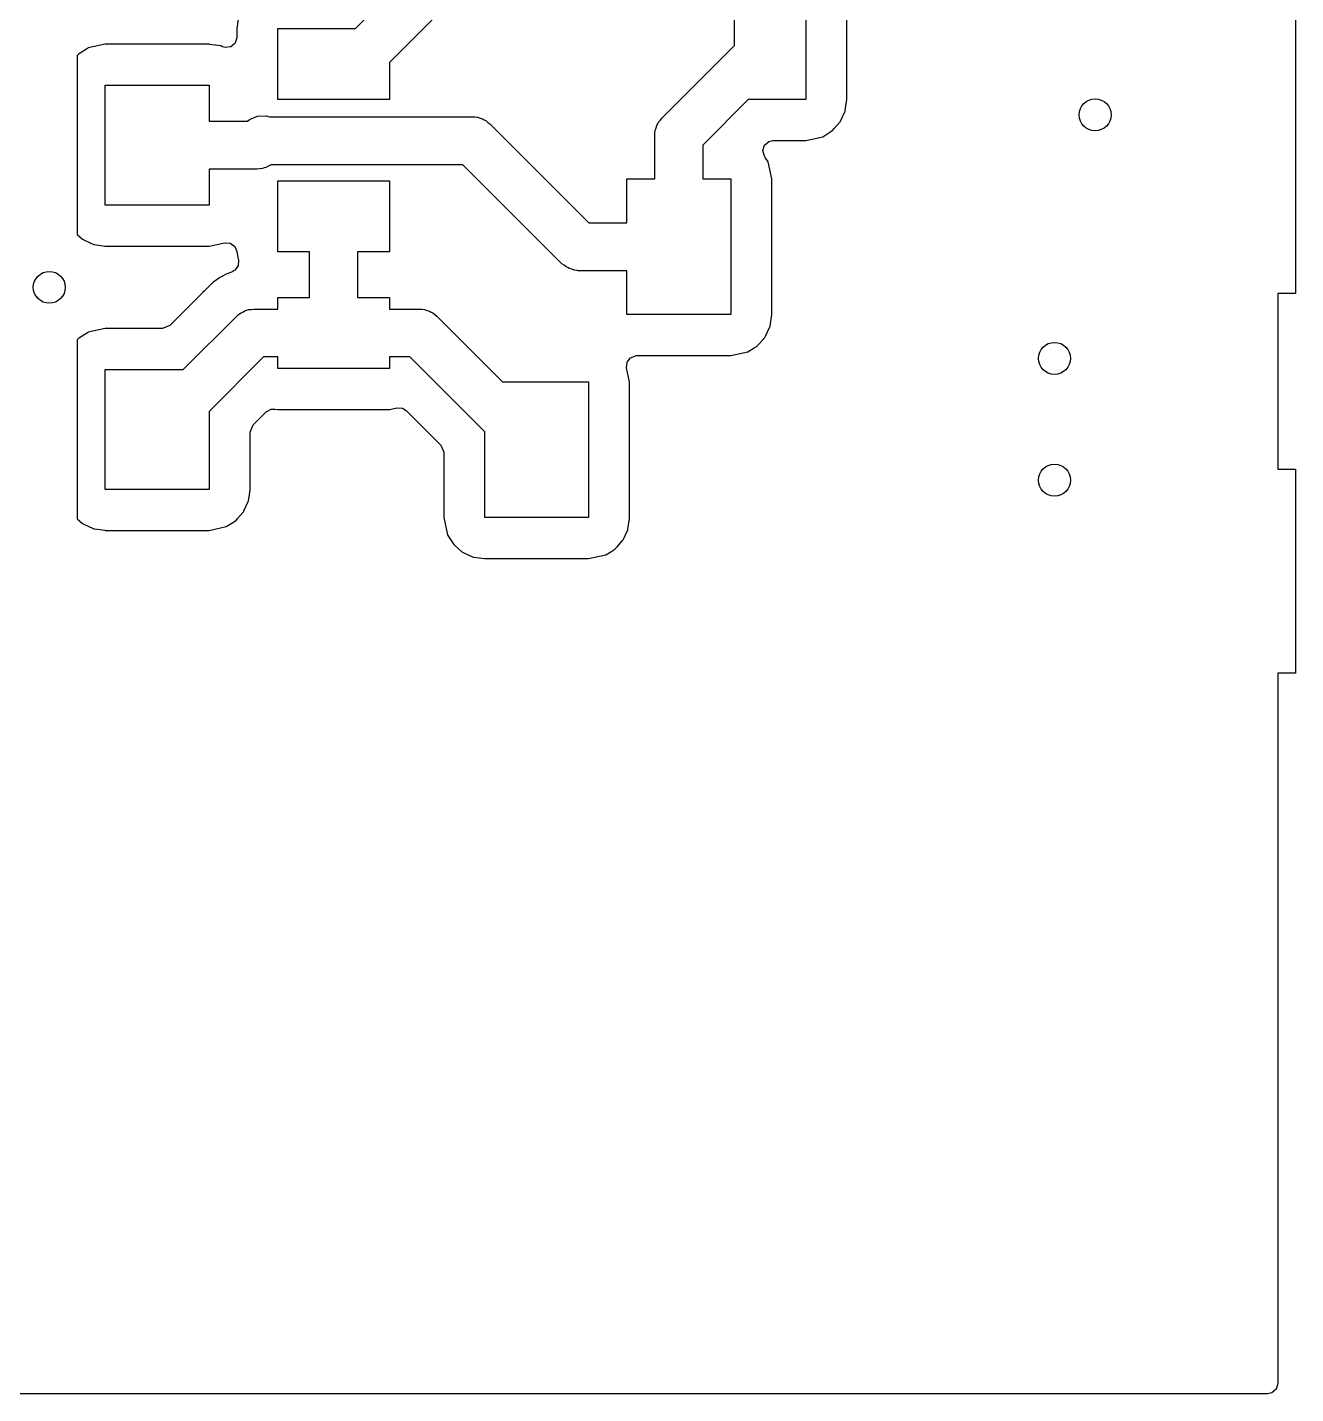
# Model space of a CAD drawing. Extents: x 0.01 to 3.57, y 0.02 to 1.96.
# Drawn here: x 2.946 to 3.57, y 0.018 to 0.691 of the extents above; entities that cross this region are included whole.
import ezdxf

# ---------------------------------------------------------------- set-up
doc = ezdxf.new("R2010")
doc.units = 0
doc.header["$MEASUREMENT"] = 0
doc.layers.add('BLACK', color=7, linetype='CONTINUOUS')

msp = doc.modelspace()

# ---------------------------------------------------------------- linework, layer by layer
at = {"layer": 'BLACK', "linetype": 'CONTINUOUS'}
for p, q in [((3.10733, 0.690217), (3.15222, 0.735109)), ((3.17239, 0.721865), (3.12404, 0.673513)), ((3.29404, 0.68192), (3.29404, 0.710217)), ((3.32904, 0.710217), (3.32904, 0.655217)), ((3.34923, 0.655217), (3.34923, 0.710217)), ((3.57031, 0.709331), (3.57031, 0.559724)), ((3.04966, 0.695907), (3.04884, 0.690217)), ((3.04884, 0.690217), (3.04884, 0.685746)), ((3.06904, 0.655217), (3.06904, 0.690217)), ((3.06904, 0.690217), (3.10733, 0.690217)), ((2.97533, 0.680376), (2.9718, 0.678106)), ((2.9757, 0.680616), (2.97533, 0.680376)), ((2.97533, 0.680376), (2.97533, 0.680376)), ((2.98409, 0.682441), (2.9757, 0.680616)), ((3.03528, 0.682441), (2.98409, 0.682441)), ((3.03545, 0.682416), (3.03528, 0.682441)), ((3.03952, 0.68183), (3.03545, 0.682416)), ((3.03545, 0.682416), (3.03545, 0.682416)), ((3.04097, 0.681623), (3.03952, 0.68183)), ((3.04182, 0.681234), (3.04097, 0.681623)), ((3.04317, 0.680836), (3.04182, 0.681234)), ((3.04594, 0.681234), (3.04317, 0.680836)), ((3.04805, 0.683064), (3.04594, 0.681234)), ((3.04884, 0.685746), (3.04805, 0.683064)), ((3.25818, 0.646068), (3.29404, 0.68192)), ((2.97064, 0.67724), (2.97031, 0.676869)), ((2.97031, 0.676869), (2.97031, 0.588677)), ((2.97087, 0.677508), (2.97064, 0.67724)), ((2.97064, 0.67724), (2.97064, 0.67724)), ((2.9718, 0.678106), (2.97087, 0.677508)), ((3.12404, 0.673513), (3.12404, 0.655217)), ((2.98409, 0.603189), (2.98409, 0.662244)), ((2.98409, 0.662244), (3.03528, 0.662244)), ((3.03528, 0.662244), (3.03528, 0.644528)), ((3.12404, 0.655217), (3.06904, 0.655217)), ((3.30074, 0.655217), (3.27835, 0.632824)), ((3.32904, 0.655217), (3.30074, 0.655217)), ((3.34881, 0.652293), (3.34921, 0.655041)), ((3.34921, 0.655042), (3.34923, 0.655217)), ((3.34921, 0.655041), (3.34921, 0.655042)), ((3.05514, 0.645346), (3.05912, 0.647054)), ((3.05912, 0.647054), (3.06344, 0.647216)), ((3.06344, 0.647216), (3.0649, 0.646713)), ((3.0649, 0.646713), (3.16514, 0.646713)), ((3.16514, 0.646713), (3.16553, 0.646674)), ((3.16553, 0.646674), (3.16571, 0.646699)), ((3.16571, 0.646699), (3.16602, 0.646626)), ((3.16602, 0.646626), (3.16743, 0.646488)), ((3.16743, 0.646488), (3.16865, 0.646002)), ((3.34617, 0.64462), (3.34827, 0.649204)), ((3.34827, 0.649204), (3.34841, 0.649526)), ((3.34841, 0.649526), (3.34881, 0.652293)), ((3.03528, 0.644528), (3.05415, 0.644528)), ((3.05415, 0.644528), (3.05514, 0.645346)), ((3.16865, 0.646002), (3.16992, 0.6457)), ((3.16992, 0.6457), (3.17064, 0.645208)), ((3.17064, 0.645208), (3.17145, 0.644885)), ((3.17145, 0.644885), (3.17241, 0.643994)), ((3.17241, 0.643994), (3.17349, 0.643253)), ((3.17349, 0.643253), (3.22222, 0.594528)), ((3.25481, 0.638598), (3.25495, 0.640011)), ((3.25495, 0.640011), (3.25543, 0.641227)), ((3.25543, 0.641227), (3.25574, 0.642502)), ((3.25574, 0.642502), (3.25623, 0.643219)), ((3.25623, 0.643219), (3.25655, 0.644028)), ((3.25655, 0.644028), (3.25744, 0.644988)), ((3.25744, 0.644988), (3.25818, 0.646068)), ((3.33793, 0.637172), (3.34196, 0.639761)), ((3.34196, 0.639761), (3.34226, 0.639953)), ((3.34196, 0.639761), (3.34196, 0.639761)), ((3.34226, 0.639953), (3.34312, 0.640945)), ((3.34312, 0.640945), (3.34579, 0.644029)), ((3.34579, 0.644029), (3.34603, 0.644297)), ((3.34579, 0.644029), (3.34579, 0.644029)), ((3.34603, 0.644297), (3.34617, 0.64462)), ((3.34617, 0.64462), (3.34617, 0.64462)), ((3.25472, 0.637717), (3.25476, 0.638112)), ((3.25472, 0.616181), (3.25472, 0.637717)), ((3.25474, 0.638294), (3.25481, 0.638598)), ((3.25476, 0.638112), (3.25474, 0.638294)), ((3.27835, 0.632824), (3.27835, 0.616181)), ((3.30791, 0.630059), (3.30869, 0.632741)), ((3.30869, 0.632741), (3.31081, 0.634571)), ((3.31081, 0.634571), (3.31287, 0.63502)), ((3.31287, 0.63502), (3.32904, 0.63502)), ((3.32904, 0.63502), (3.33743, 0.636845)), ((3.33743, 0.636845), (3.33793, 0.637172)), ((3.30869, 0.627377), (3.30791, 0.630059)), ((3.3091, 0.62674), (3.30869, 0.627377)), ((3.3105, 0.624571), (3.3091, 0.62674)), ((3.0589, 0.620906), (3.03528, 0.620906)), ((3.03528, 0.620906), (3.03528, 0.603189)), ((3.06019, 0.621145), (3.0589, 0.620906)), ((3.06149, 0.621194), (3.06019, 0.621145)), ((3.06229, 0.621538), (3.06149, 0.621194)), ((3.06315, 0.621697), (3.06229, 0.621538)), ((3.06426, 0.622385), (3.06315, 0.621697)), ((3.06547, 0.622902), (3.06426, 0.622385)), ((3.0657, 0.623091), (3.06547, 0.622902)), ((3.16025, 0.623091), (3.0657, 0.623091)), ((3.20897, 0.574365), (3.16025, 0.623091)), ((3.31232, 0.616181), (3.3105, 0.624571)), ((3.06904, 0.580217), (3.06904, 0.615217)), ((3.06904, 0.615217), (3.12404, 0.615217)), ((3.12404, 0.615217), (3.12404, 0.580217)), ((3.24094, 0.594528), (3.24094, 0.616181)), ((3.24094, 0.616181), (3.25472, 0.616181)), ((3.27835, 0.616181), (3.29213, 0.616181)), ((3.29213, 0.616181), (3.29213, 0.549252)), ((3.31232, 0.549252), (3.31232, 0.616181)), ((3.03528, 0.603189), (2.98409, 0.603189)), ((3.22222, 0.594528), (3.24094, 0.594528)), ((2.97031, 0.588677), (2.97291, 0.586431)), ((2.97291, 0.586431), (2.97291, 0.586431)), ((2.97291, 0.586431), (2.97318, 0.586198)), ((2.97318, 0.586198), (2.9735, 0.586051)), ((2.9735, 0.586051), (2.9735, 0.586051)), ((2.9735, 0.586051), (2.97702, 0.584445)), ((2.97702, 0.584445), (2.9784, 0.58381)), ((2.9784, 0.58381), (2.97876, 0.58376)), ((2.97876, 0.58376), (2.98392, 0.583017)), ((2.98392, 0.583017), (2.98392, 0.583017)), ((2.98392, 0.583017), (2.98409, 0.582992)), ((2.98409, 0.582992), (3.03528, 0.582992)), ((3.03528, 0.582992), (3.04287, 0.584644)), ((3.04287, 0.584644), (3.04566, 0.584445)), ((3.04566, 0.584445), (3.04789, 0.582769)), ((3.04789, 0.582769), (3.04884, 0.580369)), ((3.04884, 0.580369), (3.04884, 0.580217)), ((3.04884, 0.580217), (3.04961, 0.576681)), ((3.08472, 0.580217), (3.06904, 0.580217)), ((3.08472, 0.557717), (3.08472, 0.580217)), ((3.12404, 0.580217), (3.10835, 0.580217)), ((3.10835, 0.580217), (3.10835, 0.557717)), ((3.04953, 0.573336), (3.04785, 0.571099)), ((3.04973, 0.576124), (3.04953, 0.573336)), ((3.04961, 0.576681), (3.04973, 0.576124)), ((3.21005, 0.573624), (3.20897, 0.574365)), ((3.21101, 0.572733), (3.21005, 0.573624)), ((3.21182, 0.572411), (3.21101, 0.572733)), ((3.21254, 0.571918), (3.21182, 0.572411)), ((3.03753, 0.565463), (3.03729, 0.565316)), ((3.03874, 0.566221), (3.03753, 0.565463)), ((3.03753, 0.565463), (3.03753, 0.565463)), ((3.03915, 0.566508), (3.03874, 0.566221)), ((3.04028, 0.567384), (3.03915, 0.566508)), ((3.0405, 0.567554), (3.04028, 0.567384)), ((3.04028, 0.567384), (3.04028, 0.567384)), ((3.04169, 0.568112), (3.0405, 0.567554)), ((3.04223, 0.5684), (3.04169, 0.568112)), ((3.04335, 0.5691), (3.04223, 0.5684)), ((3.04361, 0.569191), (3.04335, 0.5691)), ((3.04496, 0.569661), (3.04361, 0.569191)), ((3.04361, 0.569191), (3.04361, 0.569191)), ((3.04542, 0.56985), (3.04496, 0.569661)), ((3.04654, 0.57037), (3.04542, 0.56985)), ((3.04697, 0.570571), (3.04654, 0.57037)), ((3.04785, 0.571099), (3.04695, 0.570622)), ((3.04695, 0.570622), (3.04697, 0.570571)), ((3.21381, 0.571616), (3.21254, 0.571918)), ((3.21503, 0.57113), (3.21381, 0.571616)), ((3.21644, 0.570992), (3.21503, 0.57113)), ((3.21675, 0.57092), (3.21644, 0.570992)), ((3.21693, 0.570944), (3.21675, 0.57092)), ((3.21732, 0.570906), (3.21693, 0.570944)), ((3.24094, 0.570906), (3.21732, 0.570906)), ((3.24094, 0.549252), (3.24094, 0.570906)), ((3.03218, 0.560229), (3.02333, 0.551373)), ((3.03221, 0.560256), (3.03218, 0.560229)), ((3.03222, 0.560285), (3.03221, 0.560256)), ((3.03279, 0.560851), (3.03222, 0.560285)), ((3.03415, 0.562199), (3.03279, 0.560851)), ((3.03416, 0.562211), (3.03415, 0.562199)), ((3.03608, 0.564125), (3.03416, 0.562211)), ((3.03612, 0.56416), (3.03608, 0.564125)), ((3.03618, 0.564218), (3.03612, 0.56416)), ((3.03709, 0.565121), (3.03618, 0.564218)), ((3.03729, 0.565316), (3.03709, 0.565121)), ((3.03709, 0.565121), (3.03709, 0.565121)), ((3.57031, 0.559724), (3.56154, 0.559724)), ((3.56154, 0.559724), (3.56154, 0.47311)), ((3.0559, 0.551788), (3.05719, 0.552028)), ((3.05719, 0.552028), (3.06904, 0.552028)), ((3.06904, 0.552028), (3.06904, 0.557717)), ((3.06904, 0.557717), (3.08472, 0.557717)), ((3.10835, 0.557717), (3.12404, 0.557717)), ((3.12404, 0.557717), (3.12404, 0.552028)), ((3.12404, 0.552028), (3.13904, 0.552028)), ((3.13904, 0.552028), (3.13943, 0.551989)), ((3.13943, 0.551989), (3.13961, 0.552013)), ((3.13961, 0.552013), (3.13992, 0.551941)), ((3.13992, 0.551941), (3.14133, 0.551803)), ((3.02333, 0.551373), (3.01585, 0.543894)), ((3.02251, 0.522244), (3.04883, 0.548568)), ((3.04883, 0.548568), (3.04914, 0.548821)), ((3.04914, 0.548821), (3.04925, 0.548966)), ((3.04925, 0.548966), (3.04952, 0.549131)), ((3.04952, 0.549131), (3.05061, 0.550031)), ((3.05061, 0.550031), (3.05182, 0.550548)), ((3.05182, 0.550548), (3.05293, 0.551236)), ((3.05293, 0.551236), (3.05379, 0.551395)), ((3.05379, 0.551395), (3.05459, 0.551739)), ((3.05459, 0.551739), (3.0559, 0.551788)), ((3.14133, 0.551803), (3.14255, 0.551317)), ((3.14255, 0.551317), (3.14382, 0.551015)), ((3.14382, 0.551015), (3.14454, 0.550523)), ((3.14454, 0.550523), (3.14535, 0.5502)), ((3.14535, 0.5502), (3.14631, 0.549309)), ((3.14631, 0.549309), (3.14739, 0.548568)), ((3.14739, 0.548568), (3.17977, 0.516181)), ((3.29213, 0.549252), (3.24094, 0.549252)), ((3.3115, 0.543562), (3.31232, 0.549252)), ((2.97533, 0.540376), (2.97137, 0.537831)), ((2.9757, 0.540616), (2.97533, 0.540376)), ((2.97533, 0.540376), (2.97533, 0.540376)), ((2.98409, 0.542441), (2.9757, 0.540616)), ((3.01234, 0.542441), (2.98409, 0.542441)), ((3.01585, 0.543894), (3.01234, 0.542441)), ((3.30912, 0.538333), (3.30926, 0.538655)), ((3.30926, 0.538655), (3.31136, 0.543239)), ((3.30926, 0.538655), (3.30926, 0.538655)), ((3.31136, 0.543239), (3.3115, 0.543562)), ((2.97064, 0.53724), (2.97031, 0.536869)), ((2.97031, 0.536869), (2.97031, 0.448677)), ((2.97087, 0.537508), (2.97064, 0.53724)), ((2.97064, 0.53724), (2.97064, 0.53724)), ((2.97137, 0.537831), (2.97087, 0.537508)), ((3.30052, 0.53088), (3.30357, 0.532841)), ((3.30357, 0.532841), (3.30505, 0.533796)), ((3.30505, 0.533796), (3.30535, 0.533988)), ((3.30505, 0.533796), (3.30505, 0.533796)), ((3.30535, 0.533988), (3.30638, 0.535172)), ((3.30638, 0.535172), (3.30888, 0.538065)), ((3.30888, 0.538065), (3.30912, 0.538333)), ((3.30888, 0.538065), (3.30888, 0.538065)), ((3.06208, 0.528406), (3.03528, 0.501604)), ((3.06904, 0.528406), (3.06208, 0.528406)), ((3.06904, 0.522717), (3.06904, 0.528406)), ((3.13414, 0.528406), (3.12404, 0.528406)), ((3.12404, 0.528406), (3.12404, 0.522717)), ((3.17094, 0.491604), (3.13414, 0.528406)), ((3.24083, 0.52304), (3.24103, 0.525828)), ((3.24103, 0.525828), (3.24271, 0.528066)), ((3.24271, 0.528066), (3.24568, 0.529055)), ((3.24568, 0.529055), (3.29213, 0.529055)), ((3.29213, 0.529055), (3.30052, 0.53088)), ((2.98409, 0.463189), (2.98409, 0.522244)), ((2.98409, 0.522244), (3.02251, 0.522244)), ((3.12404, 0.522717), (3.06904, 0.522717)), ((3.24232, 0.516181), (3.24083, 0.52304)), ((3.17977, 0.516181), (3.22213, 0.516181)), ((3.22213, 0.516181), (3.22213, 0.449252)), ((3.24232, 0.449252), (3.24232, 0.516181)), ((3.03528, 0.501604), (3.03528, 0.463189)), ((3.05693, 0.494941), (3.06332, 0.501334)), ((3.06332, 0.501334), (3.06577, 0.502673)), ((3.06577, 0.502673), (3.06753, 0.502736)), ((3.06753, 0.502736), (3.06904, 0.50252)), ((3.06904, 0.50252), (3.12404, 0.50252)), ((3.12404, 0.50252), (3.12429, 0.502576)), ((3.12429, 0.502576), (3.1243, 0.502576)), ((3.1243, 0.502576), (3.1277, 0.503316)), ((3.1277, 0.503316), (3.13049, 0.503117)), ((3.13049, 0.503117), (3.13226, 0.501977)), ((3.13226, 0.501977), (3.1493, 0.484941)), ((3.05547, 0.491434), (3.05693, 0.494941)), ((3.05547, 0.463189), (3.05547, 0.491434)), ((3.17094, 0.449252), (3.17094, 0.491604)), ((3.1493, 0.484941), (3.15075, 0.481434)), ((3.15075, 0.481434), (3.15075, 0.449252)), ((3.56154, 0.47311), (3.57031, 0.47311)), ((3.57031, 0.47311), (3.57031, 0.372717)), ((3.03528, 0.463189), (2.98409, 0.463189)), ((3.05465, 0.457499), (3.0551, 0.460586)), ((3.0551, 0.460586), (3.05545, 0.463014)), ((3.05545, 0.463014), (3.05547, 0.463189)), ((3.05545, 0.463014), (3.05545, 0.463014)), ((3.04926, 0.448805), (3.05203, 0.452002)), ((3.05203, 0.452002), (3.05227, 0.45227)), ((3.05203, 0.452002), (3.05203, 0.452002)), ((3.05227, 0.45227), (3.05241, 0.452592)), ((3.05241, 0.452592), (3.05451, 0.457176)), ((3.05241, 0.452592), (3.05241, 0.452592)), ((3.05451, 0.457176), (3.05465, 0.457499)), ((2.97031, 0.448677), (2.97291, 0.446431)), ((2.97291, 0.446431), (2.97291, 0.446431)), ((2.97291, 0.446431), (2.97318, 0.446198)), ((2.97318, 0.446198), (2.9735, 0.446051)), ((2.9735, 0.446051), (2.9735, 0.446051)), ((2.9735, 0.446051), (2.97805, 0.443972)), ((3.03528, 0.442992), (3.04367, 0.444817)), ((3.04367, 0.444817), (3.04562, 0.446073)), ((3.04562, 0.446073), (3.0482, 0.447733)), ((3.0482, 0.447733), (3.0485, 0.447925)), ((3.0482, 0.447733), (3.0482, 0.447733)), ((3.0485, 0.447925), (3.04926, 0.448805)), ((3.15075, 0.449252), (3.15257, 0.440862)), ((3.22213, 0.449252), (3.17094, 0.449252)), ((3.2415, 0.443562), (3.24226, 0.448836)), ((3.24226, 0.448836), (3.2423, 0.449077)), ((3.2423, 0.449077), (3.24232, 0.449252)), ((3.2423, 0.449077), (3.2423, 0.449077)), ((2.97805, 0.443972), (2.9784, 0.44381)), ((2.9784, 0.44381), (2.97876, 0.44376)), ((2.97876, 0.44376), (2.98392, 0.443017)), ((2.98392, 0.443017), (2.98392, 0.443017)), ((2.98392, 0.443017), (2.98409, 0.442992)), ((2.98409, 0.442992), (3.03528, 0.442992)), ((3.15257, 0.440862), (3.15281, 0.440488)), ((3.15281, 0.440488), (3.15281, 0.440488)), ((3.15281, 0.440488), (3.15535, 0.436539)), ((3.23618, 0.434946), (3.23888, 0.438065)), ((3.23888, 0.438065), (3.23912, 0.438333)), ((3.23888, 0.438065), (3.23888, 0.438065)), ((3.23912, 0.438333), (3.23926, 0.438655)), ((3.23926, 0.438655), (3.24136, 0.443239)), ((3.23926, 0.438655), (3.23926, 0.438655)), ((3.24136, 0.443239), (3.2415, 0.443562)), ((3.15535, 0.436539), (3.15568, 0.436026)), ((3.15568, 0.436026), (3.15595, 0.435794)), ((3.15595, 0.435794), (3.15595, 0.435793)), ((3.15595, 0.435793), (3.15976, 0.432494)), ((3.15976, 0.432494), (3.15976, 0.432494)), ((3.15976, 0.432494), (3.16003, 0.432261)), ((3.16003, 0.432261), (3.16035, 0.432114)), ((3.16035, 0.432114), (3.16035, 0.432114)), ((3.16035, 0.432114), (3.1649, 0.430035)), ((3.22213, 0.429055), (3.23052, 0.43088)), ((3.23052, 0.43088), (3.23303, 0.432494)), ((3.23303, 0.432494), (3.23505, 0.433796)), ((3.23505, 0.433796), (3.23535, 0.433988)), ((3.23505, 0.433796), (3.23505, 0.433796)), ((3.23535, 0.433988), (3.23618, 0.434946)), ((3.1649, 0.430035), (3.16525, 0.429873)), ((3.16525, 0.429873), (3.16561, 0.429823)), ((3.16561, 0.429823), (3.17077, 0.42908)), ((3.17077, 0.42908), (3.17077, 0.42908)), ((3.17077, 0.42908), (3.17094, 0.429055)), ((3.17094, 0.429055), (3.22213, 0.429055)), ((3.57031, 0.372717), (3.56154, 0.372717)), ((3.56154, 0.372717), (3.56154, 0.022677)), ((3.56154, 0.022677), (3.56075, 0.019995)), ((3.55657, 0.017716), (0.026496, 0.017716)), ((3.55864, 0.018165), (3.55657, 0.017716)), ((3.56075, 0.019995), (3.55864, 0.018165))]:
    msp.add_line(p, q, dxfattribs=at)
at = {"layer": 'BLACK'}
for centre in [(3.47154, 0.647717), (2.95654, 0.562717), (3.45154, 0.527717), (3.45154, 0.467717)]:
    msp.add_circle(centre, 0.007874, dxfattribs=at)

doc.saveas('drawing.dxf')
